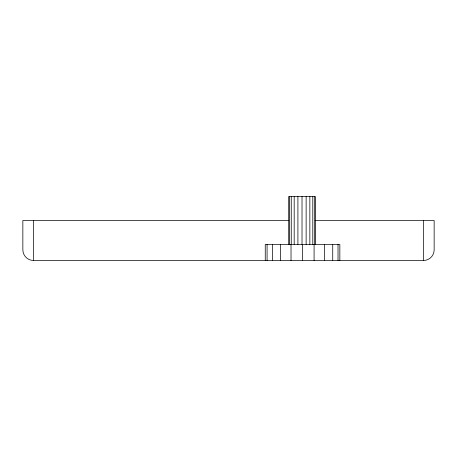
<?xml version="1.0" encoding="UTF-8"?>
<svg xmlns="http://www.w3.org/2000/svg" width="457" height="457" viewBox="0 0 457 457"><rect width="100%" height="100%" fill="white"/><g stroke="black" fill="none" stroke-linecap="round" stroke-linejoin="round"><path stroke-width="0.69" d="M288.755 220.508L22.85 220.508L22.85 249.813A10.654 10.654 0 0 0 33.504 260.467L423.496 260.467A10.654 10.654 0 0 0 434.15 249.813L434.15 220.508L315.124 220.508M423.496 220.508L423.496 260.467M339.848 260.467L339.848 244.484L265.26 244.484L265.26 260.467M338.026 244.484L338.026 260.467M332.73 244.484L332.73 260.467M324.476 244.484L324.476 260.467M315.341 244.484L315.341 196.533L288.704 196.533L288.704 244.484M314.69 196.533L314.69 244.484M314.085 244.484L314.085 260.467M312.794 196.533L312.794 244.484M309.852 196.533L309.852 244.484M306.133 196.533L306.133 244.484M302.557 244.484L302.557 260.467M302.02 196.533L302.02 244.484M297.907 196.533L297.907 244.484M294.188 196.533L294.188 244.484M291.252 196.533L291.252 244.484M291.023 244.484L291.023 260.467M289.355 196.533L289.355 244.484M280.638 244.484L280.638 260.467M272.378 244.484L272.378 260.467M267.082 244.484L267.082 260.467M33.504 220.508L33.504 260.467"/></g></svg>
